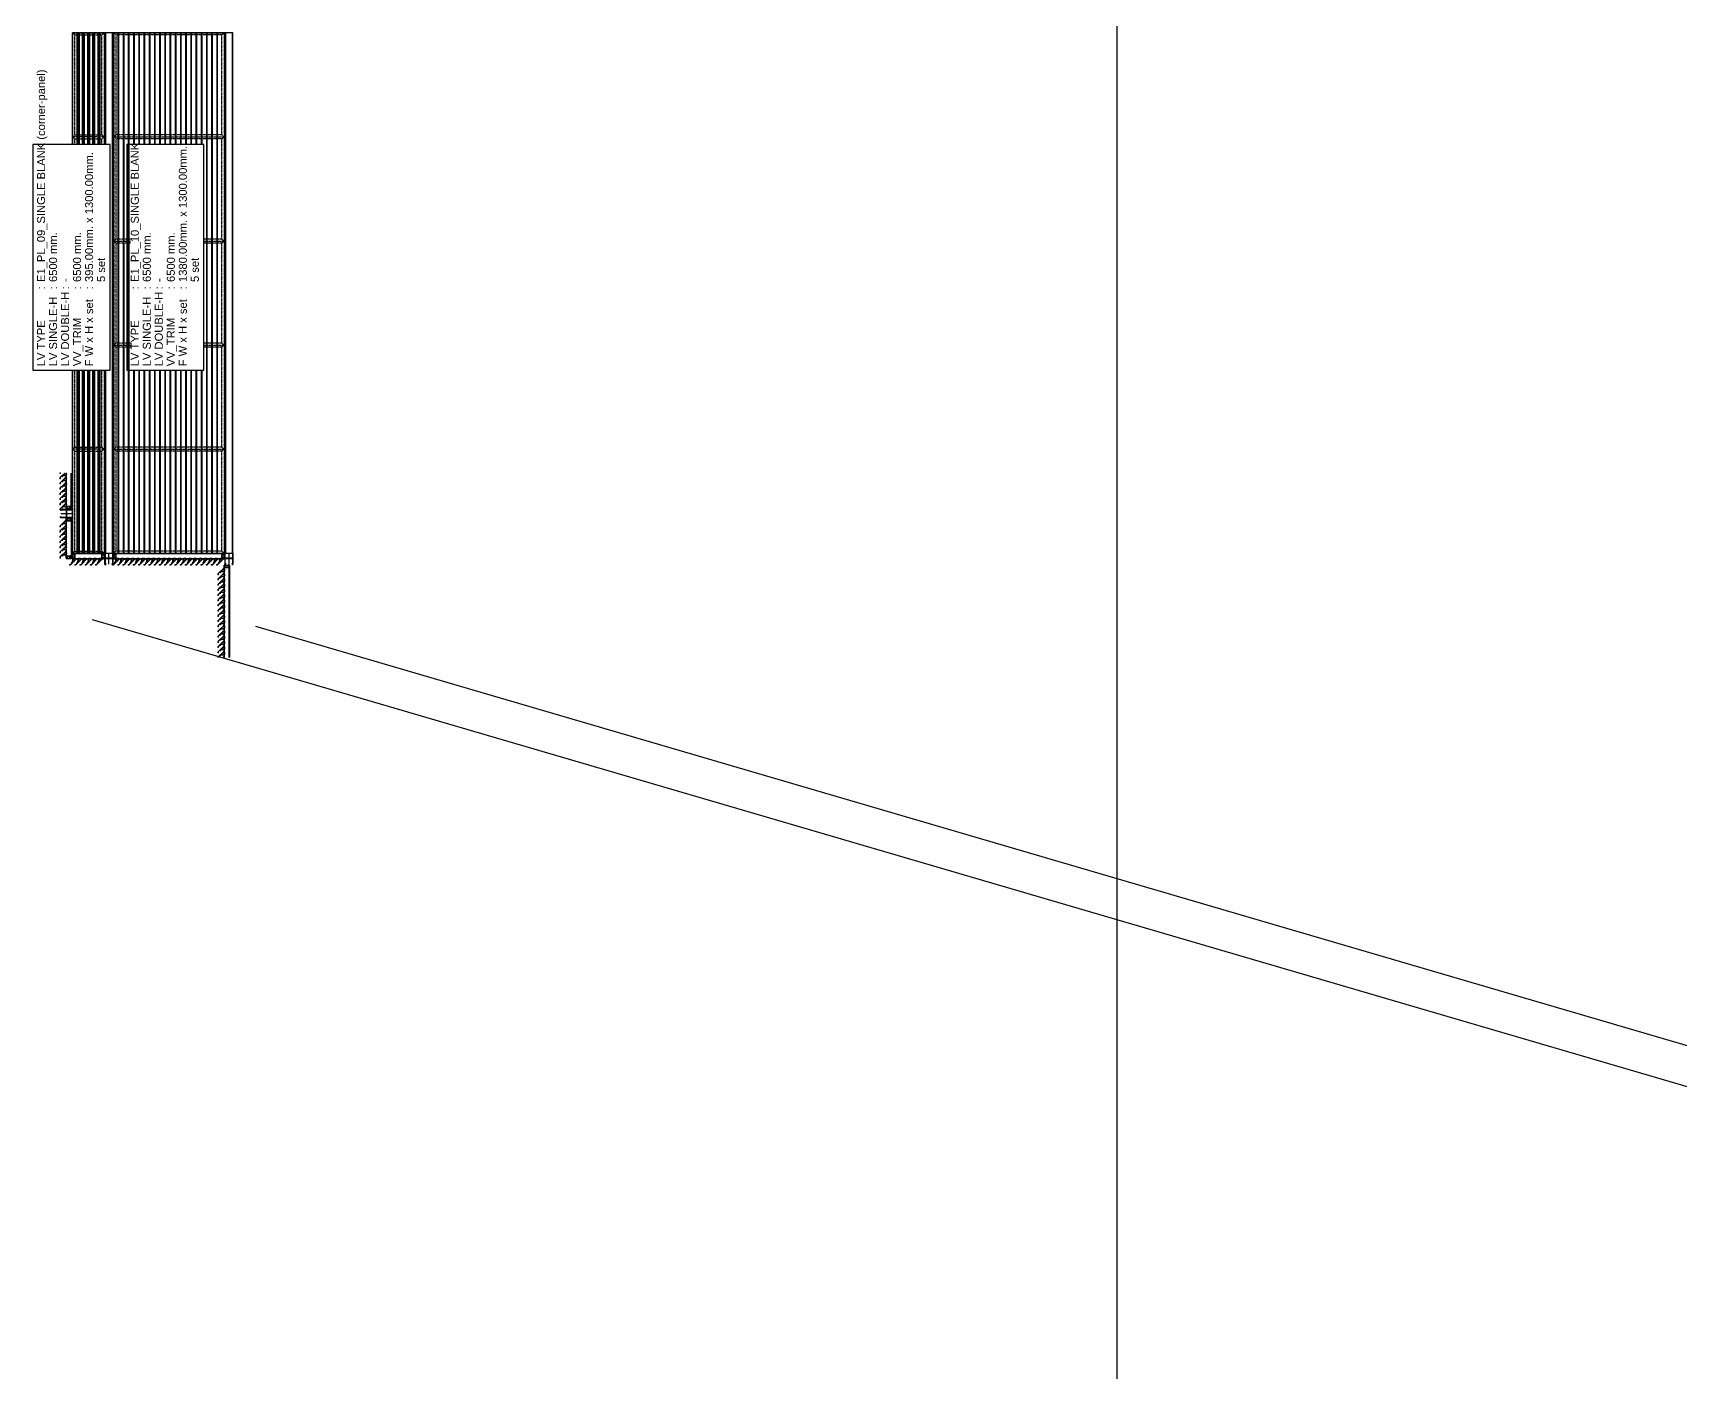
# Model space of a CAD drawing. Header units: millimetres. Extents: x 663313 to 1226001, y 1431724 to 1620898.
# Drawn here: x 818522 to 839104, y 1538955 to 1555688 of the extents above; entities that cross this region are included whole.
import ezdxf
from ezdxf.xclip import XClip

# ---------------------------------------------------------------- set-up
doc = ezdxf.new("R2010")
doc.units = ezdxf.units.MM
doc.header["$XCLIPFRAME"] = 0
doc.set_wipeout_variables(frame=1)
doc.linetypes.add('CENTER', pattern=[50.8, 31.75, -6.35, 6.35, -6.35])
doc.linetypes.add('TA_HL_001.00000', pattern=[6.5, 3.55, -2.95])
for name, color, linetype in [('000 - ESTIMATE_ASPG_MAIN_COLOR_6', 7, 'Continuous'), ('000 - ESTIMATE_ASPG_TEXT_COLOR_1', 7, 'Continuous'), ('000 - ESTIMATE_ASPG_WIPEOUT_', 7, 'Continuous'), ('010 - ASPG_ACCESSORIES_MAIN_COLOR_1', 7, 'Continuous'), ('010 - ASPG_EXTR_MAIN_COLOR_2', 7, 'Continuous'), ('010 - ASPG_EXTR_MAIN_COLOR_251', 7, 'Continuous'), ('010 - ASPG_EXTR_WIPEOUT_', 7, 'Continuous'), ('010 - ASPG_FRAMING_CUT_COLOR_4', 7, 'Continuous'), ('010 - ASPG_FRAMING_HATCH_', 7, 'Continuous'), ('010 - ASPG_FRAMING_MAIN_COLOR_1', 7, 'Continuous'), ('010 - ASPG_FRAMING_MAIN_COLOR_2', 7, 'Continuous'), ('010 - ASPG_FRAMING_MAIN_COLOR_251', 7, 'Continuous'), ('010 - ASPG_FRAMING_SUB_COLOR_2', 7, 'Continuous'), ('010 - ASPG_FRAMING_SUB_COLOR_251', 7, 'Continuous'), ('010 - ASPG_FRAMING_WIPEOUT_', 7, 'Continuous'), ('BOLT & SCREW', 7, 'Continuous'), ('Center Line', 7, 'CENTER'), ('DIM', 7, 'Continuous')]:
    doc.layers.add(name, color=color, linetype=linetype)
for name, color, linetype, plot in [('010 - ASPG_EXTR_DEF_SUB', 7, 'Continuous', False), ('010 - ASPG_FASTERN_DEF_SUB', 7, 'Continuous', False), ('010 - ASPG_FRAMING_DEF_SUB', 7, 'Continuous', False)]:
    doc.layers.add(name, color=color, linetype=linetype, plot=plot)
doc.layers.add('12-GRID', color=7, linetype='CENTER', lineweight=13)
doc.layers.add('SCREW', color=7, linetype='Continuous', lineweight=5)
doc.styles.add('_Arial', font='arial.ttf')
pattern_1 = [(270, (1257419.24324, -520041.6224), (0.65495992507, -1.1344238721), [0.7562825814, -1.5125651628]), (30, (1257419.24324, -520041.6224), (0.65495992936, 1.1344238696), [0.7562825814, -1.5125651628]), (330, (1257419.24324, -520041.6224), (1.30991985442, -2.48e-09), [-1.5125651628, 0.7562825814])]
pattern_2 = [(315, (1257419.4929, -520021.6224), (1.3369313545, 1.3369313545), []), (45, (1257419.4929, -520021.6224), (-1.3369313545, 1.3369313545), [])]
pattern_3 = [(270, (1257419.4425, -520043.9224), (0.65495992507, -1.1344238721), [0.7562825814, -1.5125651628]), (30, (1257419.4425, -520043.9224), (0.65495992936, 1.1344238696), [0.7562825814, -1.5125651628]), (330, (1257419.4425, -520043.9224), (1.30991985442, -2.48e-09), [-1.5125651628, 0.7562825814])]
pattern_4 = [(315, (1257419.1929, -520023.9224), (1.3369313545, 1.3369313545), []), (45, (1257419.1929, -520023.9224), (-1.3369313545, 1.3369313545), [])]

# ---------------------------------------------------------------- blocks, each defined once
blk = doc.blocks.new('*U6165')
at = {"color": 7}
blk.add_wipeout([(50, 0), (455, 0), (455, 6500), (50, 6500)], dxfattribs=at).dxf.layer = '010 - ASPG_EXTR_WIPEOUT_'
at = {"layer": '010 - ASPG_EXTR_MAIN_COLOR_251', "color": 7}
for points in [[(50, 0), (455, 0), (455, 6500), (50, 6500)], [(178, 0), (189, 0), (189, 6500), (178, 6500)], [(190, 0), (200, 0), (200, 6500), (190, 6500)], [(243, 0), (254, 0), (254, 6500), (243, 6500)], [(255, 0), (265, 0), (265, 6500), (255, 6500)], [(308, 0), (319, 0), (319, 6500), (308, 6500)], [(320, 0), (330, 0), (330, 6500), (320, 6500)], [(373, 0), (384, 0), (384, 6500), (373, 6500)], [(385, 0), (395, 0), (395, 6500), (385, 6500)]]:
    blk.add_lwpolyline(points, close=True, dxfattribs=at)
at = {"color": 7}
blk.add_wipeout([(-50, 0), (50, 0), (50, 6500), (-50, 6500)], dxfattribs=at).dxf.layer = '010 - ASPG_EXTR_WIPEOUT_'
at = {"layer": '010 - ASPG_EXTR_MAIN_COLOR_251', "color": 7}
for points in [[(113, 0), (124, 0), (124, 6500), (113, 6500)], [(125, 0), (135, 0), (135, 6500), (125, 6500)]]:
    blk.add_lwpolyline(points, close=True, dxfattribs=at)
at = {"layer": '010 - ASPG_FRAMING_MAIN_COLOR_1', "color": 7}
for points in [[(-50, 0), (50, 0), (50, 6500), (-50, 6500)], [(-50, 0), (-40, 0), (-40, 6500), (-50, 6500)], [(40, 0), (50, 0), (50, 6500), (40, 6500)]]:
    blk.add_lwpolyline(points, close=True, dxfattribs=at)
blk = doc.blocks.new('*U6326')
at = {"layer": '12-GRID', "color": 7, "linetype": 'CENTER'}
for p, q in [((0, -6), (0, 2)), ((-4, -2), (4, -2))]:
    blk.add_line(p, q, dxfattribs=at)
at = {"layer": 'BOLT & SCREW', "color": 7}
for p, q in [((-1, -2), (-2, -2)), ((-1, -2), (-2, -2)), ((0, -2), (-1, -2)), ((0, -2), (-1, -2)), ((0, -1), (0, 0)), ((0, -1), (0, 0)), ((0, -2), (0, -1)), ((0, -2), (0, -1)), ((0, -2), (1, -2)), ((0, -3), (0, -2)), ((0, -2), (0, -3)), ((0, -2), (1, -2)), ((0, -3), (0, -4)), ((0, -3), (0, -4)), ((1, -2), (2, -2)), ((1, -2), (2, -2))]:
    blk.add_line(p, q, dxfattribs=at)
for points in [[(-2, -2), (-1, -2, 0.414214), (0, -1), (0, 0), (0, 0), (0, -1, 0.414214), (1, -2), (2, -2), (2, -2), (1, -2, 0.414214), (0, -3), (0, -4), (0, -4), (0, -3, 0.414214), (-1, -2), (-2, -2)], [(0, -2, -0.414214), (0, -2), (1, -2), (1, -2), (0, -2, -0.414214), (0, -2), (0, -1), (0, -1), (0, -2, -0.414214), (0, -2), (-1, -2), (-1, -2), (0, -2, -0.414214), (0, -2), (0, -3), (0, -3)]]:
    blk.add_lwpolyline(points, format="xyb", close=True, dxfattribs=at)
blk.add_circle((0, -2), 3.5, dxfattribs=at)
blk = doc.blocks.new('000_ASPG_TYP_FILES_20260218-010703_FRAME_EXTR_')
at = {"layer": '010 - ASPG_FRAMING_HATCH_'}
h = blk.add_hatch(dxfattribs=at)
h.set_pattern_fill('ANSI32', scale=0.1, angle=180)
edge = h.paths.add_edge_path()
edge.add_line((2, 16), (2, 2))
edge.add_line((2, 2), (40, 2))
edge.add_arc((40, 2), 0.3, 0, 90, ccw=False)
edge.add_line((40, 2), (40, 0))
edge.add_arc((40, 0), 0.3, -90, 0, ccw=False)
edge.add_line((40, 0), (0, 0))
edge.add_arc((0, 0), 0.3, 180, 270, ccw=False)
edge.add_line((0, 0), (0, 18))
edge.add_arc((0, 18), 0.3, 90, 180, ccw=False)
edge.add_line((0, 18), (23, 18))
edge.add_arc((23, 19), 0.5, 270, 380.2095)
edge.add_arc((26, 20), 3.35, 182.0638, 200.2095, ccw=False)
edge.add_arc((24, 20), 0.76, 2.0638, 182.0638, ccw=False)
edge.add_arc((26, 20), 1.83, 182.0638, 447.9362)
edge.add_arc((26, 22), 0.76, 87.9362, 267.9362, ccw=False)
edge.add_arc((26, 20), 3.35, 69.7905, 87.9362, ccw=False)
edge.add_arc((27, 23), 0.5, 249.7905, 360)
edge.add_line((28, 23), (28, 27))
edge.add_line((28, 27), (28, 27))
edge.add_line((28, 27), (28, 28))
edge.add_line((28, 28), (28, 39))
edge.add_line((28, 39), (28, 39))
edge.add_line((28, 39), (28, 40))
edge.add_line((28, 40), (28, 43))
edge.add_arc((27, 43), 0.5, 0, 110.2095)
edge.add_arc((26, 46), 3.35, 272.0638, 290.2095, ccw=False)
edge.add_arc((26, 44), 0.76, 92.0638, 272.0638, ccw=False)
edge.add_arc((26, 46), 1.83, 272.0638, 537.9362)
edge.add_arc((24, 47), 0.76, 177.9362, 357.9362, ccw=False)
edge.add_arc((26, 46), 3.35, 159.7905, 177.9362, ccw=False)
edge.add_arc((23, 48), 0.5, 339.7905, 450)
edge.add_line((23, 48), (0, 48))
edge.add_arc((0, 49), 0.3, 180, 270, ccw=False)
edge.add_line((0, 49), (0, 60))
edge.add_arc((0, 60), 0.3, 90, 180, ccw=False)
edge.add_line((0, 60), (5, 60))
edge.add_line((5, 60), (5, 65))
edge.add_arc((5, 65), 0.3, 90, 180, ccw=False)
edge.add_line((5, 65), (30, 65))
edge.add_line((30, 65), (30, 64))
edge.add_arc((30, 64), 0.3, -90, 0, ccw=False)
edge.add_line((30, 63), (7, 63))
edge.add_arc((7, 63), 0.3, 90, 180)
edge.add_line((7, 63), (7, 58))
edge.add_line((7, 58), (2, 58))
edge.add_arc((2, 58), 0.3, 90, 180)
edge.add_line((2, 58), (2, 51))
edge.add_arc((2, 51), 0.3, 180, 270)
edge.add_line((2, 50), (30, 50))
edge.add_arc((30, 50), 0.3, 0, 90, ccw=False)
edge.add_line((30, 50), (30, 27))
edge.add_line((30, 27), (30, 16))
edge.add_arc((30, 16), 0.3, -90, 0, ccw=False)
edge.add_line((30, 16), (2, 16))
at = {"layer": '010 - ASPG_FRAMING_CUT_COLOR_4', "color": 7}
blk.add_lwpolyline([(2, 16), (2, 2), (40, 2, -0.414214), (40, 2), (40, 0, -0.414214), (40, 0), (0, 0, -0.414214), (0, 0), (0, 18, -0.414214), (0, 18), (23, 18, 0.52173), (23, 19, -0.079342), (23, 20, -1), (24, 20, 2.296346), (26, 22, -1), (26, 23, -0.079342), (27, 23, 0.52173), (28, 23), (28, 27), (28, 27), (28, 28), (28, 39), (28, 39), (28, 40), (28, 43, 0.52173), (27, 43, -0.079342), (26, 43, -1), (26, 45, 2.296346), (24, 47, -1), (23, 47, -0.079342), (23, 48, 0.52173), (23, 48), (0, 48, -0.414214), (0, 49), (0, 60, -0.414214), (0, 60), (5, 60), (5, 65, -0.414214), (5, 65), (30, 65), (30, 64, -0.414214), (30, 63), (7, 63, 0.414214), (7, 63), (7, 58), (2, 58, 0.414214), (2, 58), (2, 51, 0.414214), (2, 50), (30, 50, -0.414214), (30, 50), (30, 27), (30, 16, -0.414214), (30, 16)], format="xyb", close=True, dxfattribs=at)
at = {"color": 7}
for p in [(26, 48), (26, 22)]:
    blk.add_blockref('*U6326', p, dxfattribs=at)
blk = doc.blocks.new('*U6174')
at = {"layer": '010 - ASPG_FRAMING_HATCH_', "transparency": 33554585}
h = blk.add_hatch(dxfattribs=at)
h.set_pattern_fill('ANSI32', scale=0.25)
edge = h.paths.add_edge_path()
edge.add_line((2, -50), (2, -75))
edge.add_line((2, -75), (0, -75))
edge.add_line((0, -75), (0, -49))
edge.add_arc((1, -49), 1, 90, 180, ccw=False)
edge.add_line((1, -48), (63, -48))
edge.add_arc((63, -47), 1, 270, 360)
edge.add_line((64, -47), (64, 47))
edge.add_arc((63, 47), 1, 0, 90)
edge.add_line((63, 48), (1, 48))
edge.add_arc((1, 49), 1, 180, 270, ccw=False)
edge.add_line((0, 49), (0, 75))
edge.add_line((0, 75), (2, 75))
edge.add_line((2, 75), (2, 50))
edge.add_line((2, 50), (141, 50))
edge.add_line((141, 50), (141, 41))
edge.add_arc((140, 41), 1, 270, 360, ccw=False)
edge.add_line((140, 40), (132, 40))
edge.add_arc((132, 41), 1, 180, 270, ccw=False)
edge.add_line((131, 41), (131, 47))
edge.add_arc((130, 47), 1, 0, 90)
edge.add_line((130, 48), (67, 48))
edge.add_arc((67, 47), 1, 90, 180)
edge.add_line((66, 47), (66, -47))
edge.add_arc((67, -47), 1, 180, 270)
edge.add_line((67, -48), (130, -48))
edge.add_arc((130, -47), 1, 270, 360)
edge.add_line((131, -47), (131, -41))
edge.add_arc((132, -41), 1, 90, 180, ccw=False)
edge.add_line((132, -40), (140, -40))
edge.add_arc((140, -41), 1, 0, 90, ccw=False)
edge.add_line((141, -41), (141, -50))
edge.add_line((141, -50), (2, -50))
h.paths.add_polyline_path([(139, 48), (139, 42), (133, 42), (133, 48)], flags=16)
h.paths.add_polyline_path([(139, -48), (139, -42), (133, -42), (133, -48)], flags=16)
at = {"layer": '010 - ASPG_FRAMING_HATCH_'}
h = blk.add_hatch(dxfattribs=at)
h.set_pattern_fill('ANSI37', scale=0.595498, angle=-90)
h.set_pattern_definition(pattern_4)
edge = h.paths.add_edge_path()
edge.add_ellipse((12, 55), major_axis=(0, -5), ratio=0.644482, start_angle=180, end_angle=360, ccw=False)
edge.add_line((12, 60), (2, 60))
edge.add_arc((-8, 55), 11.1, -26.7963, 26.7963, ccw=False)
edge.add_line((2, 50), (12, 50))
h = blk.add_hatch(dxfattribs=at)
h.set_pattern_fill('HONEY', scale=0.238199, angle=-90)
h.set_pattern_definition(pattern_3)
edge = h.paths.add_edge_path()
edge.add_ellipse((12, 55), major_axis=(0, -5), ratio=0.644482, start_angle=0, end_angle=360, ccw=False)
h = blk.add_hatch(dxfattribs=at)
h.set_pattern_fill('HONEY', scale=0.238199, angle=-90)
h.set_pattern_definition(pattern_1)
edge = h.paths.add_edge_path()
edge.add_ellipse((58, 55), major_axis=(0, -5), ratio=0.644482, start_angle=0, end_angle=360)
h = blk.add_hatch(dxfattribs=at)
h.set_pattern_fill('ANSI37', scale=0.595498, angle=-90)
h.set_pattern_definition(pattern_2)
edge = h.paths.add_edge_path()
edge.add_ellipse((58, 55), major_axis=(0, -5), ratio=0.644482, start_angle=0, end_angle=180)
edge.add_line((58, 60), (62, 60))
edge.add_arc((62, 60), 0.3, -90, 0)
edge.add_line((62, 60), (62, 61))
edge.add_line((62, 61), (62, 62))
edge.add_line((62, 62), (62, 62))
edge.add_line((62, 62), (62, 63))
edge.add_line((62, 63), (62, 63))
edge.add_line((62, 63), (62, 64))
edge.add_line((62, 64), (62, 64))
edge.add_line((62, 64), (62, 65))
edge.add_line((62, 65), (63, 65))
edge.add_line((63, 65), (64, 66))
edge.add_line((64, 66), (64, 65))
edge.add_line((64, 65), (65, 66))
edge.add_line((65, 66), (65, 65))
edge.add_line((65, 65), (66, 66))
edge.add_line((66, 66), (66, 65))
edge.add_line((66, 65), (67, 65))
edge.add_arc((67, 65), 0.3, -90, 0)
edge.add_line((67, 65), (67, 60))
edge.add_arc((77, 55), 11.1, 153.2037, 206.7963)
edge.add_line((67, 50), (58, 50))
h = blk.add_hatch(dxfattribs=at)
h.set_pattern_fill('ANSI37', scale=0.595498, angle=-90)
h.set_pattern_definition(pattern_4)
edge = h.paths.add_edge_path()
edge.add_ellipse((12, -55), major_axis=(0, 5), ratio=0.644482, start_angle=0, end_angle=180)
edge.add_line((12, -60), (2, -60))
edge.add_arc((-8, -55), 11.1, 333.2037, 386.7963)
edge.add_line((2, -50), (12, -50))
h = blk.add_hatch(dxfattribs=at)
h.set_pattern_fill('HONEY', scale=0.238199, angle=-90)
h.set_pattern_definition(pattern_3)
edge = h.paths.add_edge_path()
edge.add_ellipse((12, -55), major_axis=(0, 5), ratio=0.644482, start_angle=0, end_angle=360)
h = blk.add_hatch(dxfattribs=at)
h.set_pattern_fill('HONEY', scale=0.238199, angle=-90)
h.set_pattern_definition(pattern_1)
edge = h.paths.add_edge_path()
edge.add_ellipse((58, -55), major_axis=(0, 5), ratio=0.644482, start_angle=0, end_angle=360, ccw=False)
h = blk.add_hatch(dxfattribs=at)
h.set_pattern_fill('ANSI37', scale=0.595498, angle=-90)
h.set_pattern_definition(pattern_2)
edge = h.paths.add_edge_path()
edge.add_ellipse((58, -55), major_axis=(0, 5), ratio=0.644482, start_angle=180, end_angle=360, ccw=False)
edge.add_line((58, -60), (62, -60))
edge.add_arc((62, -60), 0.3, 360, 450, ccw=False)
edge.add_line((62, -60), (62, -61))
edge.add_line((62, -61), (62, -62))
edge.add_line((62, -62), (62, -62))
edge.add_line((62, -62), (62, -63))
edge.add_line((62, -63), (62, -63))
edge.add_line((62, -63), (62, -64))
edge.add_line((62, -64), (62, -64))
edge.add_line((62, -64), (62, -65))
edge.add_line((62, -65), (63, -65))
edge.add_line((63, -65), (64, -66))
edge.add_line((64, -66), (64, -65))
edge.add_line((64, -65), (65, -66))
edge.add_line((65, -66), (65, -65))
edge.add_line((65, -65), (66, -66))
edge.add_line((66, -66), (66, -65))
edge.add_line((66, -65), (67, -65))
edge.add_arc((67, -65), 0.3, 360, 450, ccw=False)
edge.add_line((67, -65), (67, -60))
edge.add_arc((77, -55), 11.1, 153.2037, 206.7963, ccw=False)
edge.add_line((67, -50), (58, -50))
at = {"layer": '010 - ASPG_FASTERN_DEF_SUB', "color": 7}
blk.add_point((0, 0), dxfattribs=at)
at = {"layer": '010 - ASPG_FRAMING_CUT_COLOR_4', "color": 7}
blk.add_lwpolyline([(2, -50), (2, -75), (0, -75), (0, -49, -0.414214), (1, -48), (63, -48, 0.414214), (64, -47), (64, 47, 0.414214), (63, 48), (1, 48, -0.414214), (0, 49), (0, 75), (2, 75), (2, 50), (141, 50), (141, 41, -0.414214), (140, 40), (132, 40, -0.414214), (131, 41), (131, 47, 0.414214), (130, 48), (67, 48, 0.414214), (66, 47), (66, -47, 0.414214), (67, -48), (130, -48, 0.414214), (131, -47), (131, -41, -0.414214), (132, -40), (140, -40, -0.414214), (141, -41), (141, -50)], format="xyb", close=True, dxfattribs=at)
for points in [[(139, 48), (139, 42), (133, 42), (133, 48)], [(139, -48), (139, -42), (133, -42), (133, -48)]]:
    blk.add_lwpolyline(points, close=True, dxfattribs=at)
at = {"layer": '010 - ASPG_FRAMING_DEF_SUB', "color": 7, "transparency": 33554508}
blk.add_line((136, 0), (-5, 0), dxfattribs=at)
at = {"layer": '010 - ASPG_FRAMING_DEF_SUB', "color": 7, "transparency": 33554457}
for points in [[(2, 50), (15, 50), (15, 60), (2, 60)], [(54, 50), (67, 50), (67, 66), (54, 66)], [(2, -50), (15, -50), (15, -60), (2, -60)], [(54, -50), (67, -50), (67, -66), (54, -66)]]:
    blk.add_lwpolyline(points, close=True, dxfattribs=at)
at = {"layer": '010 - ASPG_FRAMING_SUB_COLOR_2', "color": 7}
for points in [[(12, 50), (2, 50, 0.238199), (2, 60), (12, 60)], [(58, 50), (67, 50, -0.238199), (67, 60), (67, 65, -0.414214), (67, 65), (66, 65), (66, 66), (65, 65), (65, 66), (64, 65), (64, 66), (63, 65), (62, 65), (62, 64), (62, 64), (62, 63), (62, 63), (62, 62), (62, 62), (62, 61), (62, 60, -0.414214), (62, 60), (58, 60)], [(12, -50), (2, -50, -0.238199), (2, -60), (12, -60)], [(58, -50), (67, -50, 0.238199), (67, -60), (67, -65, 0.414214), (67, -65), (66, -65), (66, -66), (65, -65), (65, -66), (64, -65), (64, -66), (63, -65), (62, -65), (62, -64), (62, -64), (62, -63), (62, -63), (62, -62), (62, -62), (62, -61), (62, -60, 0.414214), (62, -60), (58, -60)]]:
    blk.add_lwpolyline(points, format="xyb", dxfattribs=at)
at = {"layer": '010 - ASPG_FRAMING_SUB_COLOR_2', "color": 7, "extrusion": (0, 0, -1)}
for centre, major_axis in [((12, 55), (0, -5)), ((58, -55), (0, 5))]:
    blk.add_ellipse(centre, major_axis=major_axis, ratio=0.644482, dxfattribs=at)
at = {"layer": '010 - ASPG_FRAMING_SUB_COLOR_2', "color": 7}
for centre, major_axis in [((58, 55), (0, -5)), ((12, -55), (0, 5))]:
    blk.add_ellipse(centre, major_axis=major_axis, ratio=0.644482, dxfattribs=at)
blk = doc.blocks.new('PZG35-9D5')
at = {"layer": 'Center Line', "color": 7}
blk.add_line((0, 4), (0, -11), dxfattribs=at)
at = {"layer": 'SCREW', "color": 7}
for p, q in [((-1, 0), (-1, -1)), ((1, 0), (1, -1)), ((-2, -1), (-1, -2)), ((-2, -1), (-1, -1)), ((-2, -1), (2, -1)), ((-2, -3), (2, -2)), ((-2, -3), (-1, -2)), ((-2, -3), (-1, -3)), ((-2, -4), (-1, -4)), ((-2, -4), (-1, -4)), ((-2, -4), (-1, -4)), ((-1, -1), (1, -1)), ((-1, -2), (1, -1)), ((-1, -2), (-1, -2)), ((-1, -2), (1, -2)), ((-1, -3), (-1, -4)), ((-1, -3), (1, -3)), ((-1, -4), (-1, -8)), ((-1, -4), (-1, -4)), ((-1, -4), (-1, -4)), ((0, -10), (-1, -8)), ((0, -10), (1, -8)), ((1, -1), (1, -2)), ((2, -1), (1, -1)), ((2, -1), (1, -1)), ((2, -2), (1, -2)), ((2, -2), (1, -3)), ((1, -3), (1, -3)), ((1, -3), (1, -3)), ((2, -4), (1, -3)), ((1, -4), (1, -4)), ((1, -4), (2, -4)), ((1, -4), (1, -4)), ((1, -5), (1, -4)), ((2, -5), (1, -4)), ((2, -4), (1, -4)), ((1, -5), (1, -8)), ((1, -5), (2, -5)), ((1, -5), (1, -5)), ((2, -5), (1, -5))]:
    blk.add_line(p, q, dxfattribs=at)
blk.add_lwpolyline([(0, -10), (1, -5), (1, -4, 0.417657), (0, -3, 0.108102), (-1, -4), (-1, -5)], format="xyb", dxfattribs=at)
blk = doc.blocks.new('*U6169')
at = {"layer": 'SCREW', "color": 7}
blk.add_lwpolyline([(3, 2, 0.09906), (1, 3), (1, 2), (-1, 2), (-1, 3, 0.09906), (-3, 2, 0.266588), (-4, 1), (-4, 0, 0.414214), (-3, 0), (3, 0, 0.414214), (3, 0), (3, 1, 0.266588)], format="xyb", close=True, dxfattribs=at)
blk.add_blockref('PZG35-9D5', (0, 0), dxfattribs=at)
blk = doc.blocks.new('*U6175')
at = {"color": 7}
blk.add_point((0, 0), dxfattribs=at)
at = {"layer": '010 - ASPG_ACCESSORIES_MAIN_COLOR_1', "color": 7}
blk.add_lwpolyline([(-40, -1, 0.414214), (-40, -1), (-40, -7, 0.57735), (-40, -8), (-37, -6, 0.767327), (-37, -5), (-38, -5, -0.414214), (-38, -5), (-38, -3, -0.414214), (-38, -3), (-32, -3, -0.388879), (-32, -3), (-32, -4, 0.388879), (-31, -5), (-30, -5, 0.414214), (-30, -4), (-30, -3, -0.414214), (-30, -3), (0, -3, -0.378969), (3, -5), (8, -43, 0.446593), (12, -45, -0.489802), (16, -49), (16, -49, -0.18248), (16, -50, -0.267949), (15, -50, 1.122115), (15, -52, 0.405004), (18, -49), (18, -49, 0.489805), (11, -43, -0.446597), (10, -42), (5, -1, 0.364176), (5, -1)], format="xyb", close=True, dxfattribs=at)
at = {"layer": '010 - ASPG_EXTR_DEF_SUB', "color": 7}
for p in [(-40, 0), (43, -77), (43, -77)]:
    blk.add_point(p, dxfattribs=at)
at = {"layer": '010 - ASPG_EXTR_MAIN_COLOR_2', "color": 7}
blk.add_lwpolyline([(11, -48), (11, -47), (12, -48), (12, -47, -0.535538), (14, -49, 0.991572), (16, -50, 1.157025), (9, -49, -0.688558), (8, -49), (-17, -22), (-32, -6), (-32, -3, 0.414312), (-33, -3), (-38, -3, 0.414116), (-38, -3), (-38, -4, 0.414214), (-38, -5), (-36, -5, -0.205895), (-36, -5), (33, -77), (43, -77, 0.668179), (43, -77), (41, -74, 0.668179), (40, -74), (40, -76), (34, -76), (12, -53, -0.558354), (12, -52, 0.766275), (12, -50, -0.438583), (11, -48)], format="xyb", close=True, dxfattribs=at)
at = {"layer": 'SCREW', "color": 7, "rotation": 180}
for p in [(-22, -2), (-8, -2)]:
    blk.add_blockref('*U6169', p, dxfattribs=at)
blk = doc.blocks.new('*U4686')
at = {"color": 7}
blk.add_wipeout([(562, 4), (60, 4), (60, 69), (562, 69)], dxfattribs=at).dxf.layer = '010 - ASPG_FRAMING_WIPEOUT_'
blk.add_point((60, 69), dxfattribs=at)
at = {"layer": '010 - ASPG_FRAMING_MAIN_COLOR_2', "color": 7}
blk.add_lwpolyline([(532, 69), (90, 69), (90, 6), (532, 6)], close=True, dxfattribs=at)
at = {"layer": '010 - ASPG_FRAMING_SUB_COLOR_2', "color": 7}
for points in [[(562, 4), (60, 4), (60, 69), (562, 69)], [(60, 2), (60, 4), (562, 4), (562, 2)]]:
    blk.add_lwpolyline(points, close=True, dxfattribs=at)
at = {"color": 7, "transparency": 33554559, "xscale": -1, "rotation": 270}
blk.add_blockref('*U6174', (0, 0), dxfattribs=at)
at = {"color": 7}
blk.add_blockref('000_ASPG_TYP_FILES_20260218-010703_FRAME_EXTR_', (60, 4), dxfattribs=at)
at = {"color": 7, "xscale": -1, "rotation": 180}
for p in [(120, 69), (185, 69), (250, 69), (315, 69), (380, 69), (445, 69), (510, 69)]:
    blk.add_blockref('*U6175', p, dxfattribs=at)
at = {"color": 7, "xscale": -1}
blk.add_blockref('000_ASPG_TYP_FILES_20260218-010703_FRAME_EXTR_', (562, 4), dxfattribs=at)
blk = doc.blocks.new('000_ASPG_TYP_FILES_FRAMING_EXTR_BREAKLINE_TYPE_2')
at = {"layer": '010 - ASPG_FRAMING_HATCH_', "transparency": 33554585}
h = blk.add_hatch(dxfattribs=at)
h.set_pattern_fill('ANSI32', scale=0.25)
h.paths.add_polyline_path([(131, 91, 0.414214), (132, 90), (140, 90, 0.414214), (141, 91), (141, 100), (2, 100), (2, 125), (0, 125), (0, 99, 0.414214), (1, 98), (63, 98, -0.414214), (64, 97), (64, 3, -0.414214), (63, 2), (0, 2), (0, 0), (141, 0), (141, 9, 0.414214), (140, 10), (132, 10, 0.414214), (131, 9), (131, 3, -0.414214), (130, 2), (67, 2, -0.414214), (66, 3), (66, 97, -0.414214), (67, 98), (130, 98, -0.414214), (131, 97)])
h.paths.add_polyline_path([(133, 92), (133, 98), (139, 98), (139, 92)], flags=16)
h.paths.add_polyline_path([(133, 8), (139, 8), (139, 2), (133, 2)], flags=16)
at = {"layer": '010 - ASPG_FRAMING_HATCH_'}
h = blk.add_hatch(dxfattribs=at)
h.set_pattern_fill('ANSI37', scale=0.595498, angle=-90)
h.set_pattern_definition([(315, (1257419.1929, -519973.9224), (1.3369313545, 1.3369313545), []), (45, (1257419.1929, -519973.9224), (-1.3369313545, 1.3369313545), [])])
edge = h.paths.add_edge_path()
edge.add_ellipse((12, 105), major_axis=(0, -5), ratio=0.644482, start_angle=180, end_angle=360, ccw=False)
edge.add_line((12, 110), (2, 110))
edge.add_arc((-8, 105), 11.1, -26.7963, 26.7963, ccw=False)
edge.add_line((2, 100), (12, 100))
h = blk.add_hatch(dxfattribs=at)
h.set_pattern_fill('HONEY', scale=0.238199, angle=-90)
h.set_pattern_definition([(270, (1257419.4425, -519993.9224), (0.65495992507, -1.1344238721), [0.7562825814, -1.5125651628]), (30, (1257419.4425, -519993.9224), (0.65495992936, 1.1344238696), [0.7562825814, -1.5125651628]), (330, (1257419.4425, -519993.9224), (1.30991985442, -2.48e-09), [-1.5125651628, 0.7562825814])])
edge = h.paths.add_edge_path()
edge.add_ellipse((12, 105), major_axis=(0, -5), ratio=0.644482, start_angle=0, end_angle=360, ccw=False)
h = blk.add_hatch(dxfattribs=at)
h.set_pattern_fill('HONEY', scale=0.238199, angle=-90)
h.set_pattern_definition([(270, (1257419.24324, -519991.6224), (0.65495992507, -1.1344238721), [0.7562825814, -1.5125651628]), (30, (1257419.24324, -519991.6224), (0.65495992936, 1.1344238696), [0.7562825814, -1.5125651628]), (330, (1257419.24324, -519991.6224), (1.30991985442, -2.48e-09), [-1.5125651628, 0.7562825814])])
edge = h.paths.add_edge_path()
edge.add_ellipse((58, 105), major_axis=(0, -5), ratio=0.644482, start_angle=0, end_angle=360)
h = blk.add_hatch(dxfattribs=at)
h.set_pattern_fill('ANSI37', scale=0.595498, angle=-90)
h.set_pattern_definition([(315, (1257419.4929, -519971.6224), (1.3369313545, 1.3369313545), []), (45, (1257419.4929, -519971.6224), (-1.3369313545, 1.3369313545), [])])
edge = h.paths.add_edge_path()
edge.add_ellipse((58, 105), major_axis=(0, -5), ratio=0.644482, start_angle=0, end_angle=180)
edge.add_line((58, 110), (62, 110))
edge.add_arc((62, 110), 0.3, -90, 0)
edge.add_line((62, 110), (62, 111))
edge.add_line((62, 111), (62, 112))
edge.add_line((62, 112), (62, 112))
edge.add_line((62, 112), (62, 113))
edge.add_line((62, 113), (62, 113))
edge.add_line((62, 113), (62, 114))
edge.add_line((62, 114), (62, 114))
edge.add_line((62, 114), (62, 115))
edge.add_line((62, 115), (63, 115))
edge.add_line((63, 115), (64, 116))
edge.add_line((64, 116), (64, 115))
edge.add_line((64, 115), (65, 116))
edge.add_line((65, 116), (65, 115))
edge.add_line((65, 115), (66, 116))
edge.add_line((66, 116), (66, 115))
edge.add_line((66, 115), (67, 115))
edge.add_arc((67, 115), 0.3, -90, 0)
edge.add_line((67, 115), (67, 110))
edge.add_arc((77, 105), 11.1, 153.2037, 206.7963)
edge.add_line((67, 100), (58, 100))
at = {"color": 7}
blk.add_point((141, 100), dxfattribs=at)
at = {"layer": '010 - ASPG_FRAMING_CUT_COLOR_4', "color": 7}
blk.add_lwpolyline([(0, 0), (0, 2), (63, 2, 0.414214), (64, 3), (64, 97, 0.414214), (63, 98), (1, 98, -0.414214), (0, 99), (0, 125), (2, 125), (2, 100), (141, 100), (141, 91, -0.414214), (140, 90), (132, 90, -0.414214), (131, 91), (131, 97, 0.414214), (130, 98), (67, 98, 0.414214), (66, 97), (66, 3, 0.414214), (67, 2), (130, 2, 0.414214), (131, 3), (131, 9, -0.414214), (132, 10), (140, 10, -0.414214), (141, 9), (141, 0)], format="xyb", close=True, dxfattribs=at)
for points in [[(139, 98), (139, 92), (133, 92), (133, 98)], [(139, 2), (139, 8), (133, 8), (133, 2)]]:
    blk.add_lwpolyline(points, close=True, dxfattribs=at)
at = {"layer": '010 - ASPG_FRAMING_DEF_SUB', "color": 7, "transparency": 33554457}
blk.add_line((0, 50), (141, 50), dxfattribs=at)
for points in [[(2, 100), (15, 100), (15, 110), (2, 110)], [(54, 100), (67, 100), (67, 116), (54, 116)]]:
    blk.add_lwpolyline(points, close=True, dxfattribs=at)
at = {"layer": '010 - ASPG_FRAMING_SUB_COLOR_2', "color": 7}
for points in [[(12, 100), (2, 100, 0.238199), (2, 110), (12, 110)], [(58, 100), (67, 100, -0.238199), (67, 110), (67, 115, -0.414214), (67, 115), (66, 115), (66, 116), (65, 115), (65, 116), (64, 115), (64, 116), (63, 115), (62, 115), (62, 114), (62, 114), (62, 113), (62, 113), (62, 112), (62, 112), (62, 111), (62, 110, -0.414214), (62, 110), (58, 110)]]:
    blk.add_lwpolyline(points, format="xyb", dxfattribs=at)
at = {"layer": '010 - ASPG_FRAMING_SUB_COLOR_2', "color": 7, "extrusion": (0, 0, -1)}
blk.add_ellipse((12, 105), major_axis=(0, -5), ratio=0.644482, dxfattribs=at)
at = {"layer": '010 - ASPG_FRAMING_SUB_COLOR_2', "color": 7}
blk.add_ellipse((58, 105), major_axis=(0, -5), ratio=0.644482, dxfattribs=at)
blk = doc.blocks.new('*U4687')
at = {"color": 7}
blk.add_wipeout([(1440, 4), (60, 4), (60, 69), (1440, 69)], dxfattribs=at).dxf.layer = '010 - ASPG_FRAMING_WIPEOUT_'
blk.add_point((60, 69), dxfattribs=at)
at = {"layer": '010 - ASPG_FRAMING_MAIN_COLOR_2', "color": 7}
blk.add_lwpolyline([(1410, 69), (90, 69), (90, 6), (1410, 6)], close=True, dxfattribs=at)
at = {"layer": '010 - ASPG_FRAMING_SUB_COLOR_2', "color": 7}
for points in [[(1440, 4), (60, 4), (60, 69), (1440, 69)], [(60, 2), (60, 4), (1440, 4), (1440, 2)]]:
    blk.add_lwpolyline(points, close=True, dxfattribs=at)
at = {"color": 7, "transparency": 33554559, "xscale": -1, "rotation": 270}
blk.add_blockref('*U6174', (0, 0), dxfattribs=at)
at = {"color": 7}
for name, p, rotation in [('*U6175', (92, 69), 180), ('*U6175', (157, 69), 180), ('*U6175', (222, 69), 180), ('*U6175', (287, 69), 180), ('*U6175', (352, 69), 180), ('*U6175', (417, 69), 180), ('*U6175', (482, 69), 180), ('*U6175', (547, 69), 180), ('*U6175', (612, 69), 180), ('*U6175', (677, 69), 180), ('*U6175', (742, 69), 180), ('*U6175', (807, 69), 180), ('*U6175', (872, 69), 180), ('*U6175', (937, 69), 180), ('*U6175', (1002, 69), 180), ('*U6175', (1067, 69), 180), ('*U6175', (1132, 69), 180), ('*U6175', (1197, 69), 180), ('*U6175', (1262, 69), 180), ('*U6175', (1327, 69), 180), ('*U6175', (1392, 69), 180), ('000_ASPG_TYP_FILES_FRAMING_EXTR_BREAKLINE_TYPE_2', (1550, 0), 89.99999999999999)]:
    blk.add_blockref(name, p, dxfattribs=dict(at, rotation=rotation))
blk.add_blockref('000_ASPG_TYP_FILES_20260218-010703_FRAME_EXTR_', (60, 4), dxfattribs=at)
at = {"color": 7, "xscale": -1}
blk.add_blockref('000_ASPG_TYP_FILES_20260218-010703_FRAME_EXTR_', (1440, 4), dxfattribs=at)
blk = doc.blocks.new('*U5702')
at = {"color": 7}
blk.add_wipeout([(455, 4), (60, 4), (60, 69), (455, 69)], dxfattribs=at).dxf.layer = '010 - ASPG_FRAMING_WIPEOUT_'
blk.add_point((60, 69), dxfattribs=at)
at = {"layer": '010 - ASPG_FRAMING_MAIN_COLOR_2', "color": 7}
blk.add_lwpolyline([(425, 69), (90, 69), (90, 6), (425, 6)], close=True, dxfattribs=at)
at = {"layer": '010 - ASPG_FRAMING_SUB_COLOR_2', "color": 7}
for points in [[(455, 4), (60, 4), (60, 69), (455, 69)], [(60, 2), (60, 4), (455, 4), (455, 2)]]:
    blk.add_lwpolyline(points, close=True, dxfattribs=at)
at = {"color": 7, "transparency": 33554559, "xscale": -1, "rotation": 270}
blk.add_blockref('*U6174', (0, 0), dxfattribs=at)
at = {"color": 7}
blk.add_blockref('000_ASPG_TYP_FILES_20260218-010703_FRAME_EXTR_', (60, 4), dxfattribs=at)
at = {"color": 7, "xscale": -1, "rotation": 180}
for p in [(120, 69), (185, 69), (250, 69), (315, 69), (380, 69), (445, 69)]:
    blk.add_blockref('*U6175', p, dxfattribs=at)
at = {"color": 7, "xscale": -1}
blk.add_blockref('000_ASPG_TYP_FILES_20260218-010703_FRAME_EXTR_', (455, 4), dxfattribs=at)
blk = doc.blocks.new('*U4688')
at = {"color": 7}
blk.add_wipeout([(1557, 4), (60, 4), (60, 69), (1557, 69)], dxfattribs=at).dxf.layer = '010 - ASPG_FRAMING_WIPEOUT_'
blk.add_point((60, 69), dxfattribs=at)
at = {"layer": '010 - ASPG_FRAMING_MAIN_COLOR_2', "color": 7}
blk.add_lwpolyline([(1527, 69), (90, 69), (90, 6), (1527, 6)], close=True, dxfattribs=at)
at = {"layer": '010 - ASPG_FRAMING_SUB_COLOR_2', "color": 7}
for points in [[(1557, 4), (60, 4), (60, 69), (1557, 69)], [(60, 2), (60, 4), (1557, 4), (1557, 2)]]:
    blk.add_lwpolyline(points, close=True, dxfattribs=at)
at = {"color": 7, "transparency": 33554559, "xscale": -1, "rotation": 270}
blk.add_blockref('*U6174', (0, 0), dxfattribs=at)
at = {"color": 7}
blk.add_blockref('000_ASPG_TYP_FILES_20260218-010703_FRAME_EXTR_', (60, 4), dxfattribs=at)
at = {"color": 7, "rotation": 180}
for p in [(120, 69), (185, 69), (250, 69), (315, 69), (380, 69), (445, 69), (510, 69), (575, 69), (640, 69), (705, 69), (770, 69), (835, 69), (900, 69), (965, 69), (1030, 69), (1095, 69), (1160, 69), (1225, 69), (1290, 69), (1355, 69), (1420, 69), (1485, 69)]:
    blk.add_blockref('*U6175', p, dxfattribs=at)
at = {"color": 7, "xscale": -1}
blk.add_blockref('000_ASPG_TYP_FILES_20260218-010703_FRAME_EXTR_', (1557, 4), dxfattribs=at)
blk = doc.blocks.new('*U4788')
at = {"color": 7}
blk.add_wipeout([(1440, 4), (60, 4), (60, 69), (1440, 69)], dxfattribs=at).dxf.layer = '010 - ASPG_FRAMING_WIPEOUT_'
blk.add_point((60, 69), dxfattribs=at)
at = {"layer": '010 - ASPG_FRAMING_MAIN_COLOR_2', "color": 7}
blk.add_lwpolyline([(1410, 69), (90, 69), (90, 6), (1410, 6)], close=True, dxfattribs=at)
at = {"layer": '010 - ASPG_FRAMING_SUB_COLOR_2', "color": 7}
for points in [[(1440, 4), (60, 4), (60, 69), (1440, 69)], [(60, 2), (60, 4), (1440, 4), (1440, 2)]]:
    blk.add_lwpolyline(points, close=True, dxfattribs=at)
at = {"color": 7, "transparency": 33554559, "xscale": -1, "rotation": 270}
for p in [(0, 0), (1500, 0)]:
    blk.add_blockref('*U6174', p, dxfattribs=at)
at = {"color": 7, "rotation": 180}
for p in [(92, 69), (157, 69), (222, 69), (287, 69), (352, 69), (417, 69), (482, 69), (547, 69), (612, 69), (677, 69), (742, 69), (807, 69), (872, 69), (937, 69), (1002, 69), (1067, 69), (1132, 69), (1197, 69), (1262, 69), (1327, 69), (1392, 69)]:
    blk.add_blockref('*U6175', p, dxfattribs=at)
at = {"color": 7}
blk.add_blockref('000_ASPG_TYP_FILES_20260218-010703_FRAME_EXTR_', (60, 4), dxfattribs=at)
at = {"color": 7, "xscale": -1}
blk.add_blockref('000_ASPG_TYP_FILES_20260218-010703_FRAME_EXTR_', (1440, 4), dxfattribs=at)
blk = doc.blocks.new('W-1-PP18-ST_ENT4_REV00_20260604-235409_LOPF_ASPG_')
at = {"color": 7}
blk.add_point((16297, -1774), dxfattribs=at)
at = {"color": 7, "xscale": -1.000000000000001}
blk.add_blockref('*U4686', (16790, -1402), dxfattribs=at)
at = {"color": 7}
blk.add_blockref('*U4788', (16790, -1402), dxfattribs=at)
at = {"color": 7, "xscale": -1.000000000000002, "rotation": 90}
blk.add_blockref('*U4687', (16295, -1866), dxfattribs=at)
at = {"color": 7, "rotation": 90}
blk.add_blockref('*U5702', (16295, -1866), dxfattribs=at)
at = {"color": 7}
blk.add_blockref('*U4688', (14587, -3377), dxfattribs=at)
blk = doc.blocks.new('*U6166')
at = {"color": 7}
blk.add_wipeout([(50, 0), (1450, 0), (1450, 6500), (50, 6500)], dxfattribs=at).dxf.layer = '010 - ASPG_EXTR_WIPEOUT_'
at = {"layer": '010 - ASPG_EXTR_MAIN_COLOR_251', "color": 7}
for points in [[(178, 0), (189, 0), (189, 6500), (178, 6500)], [(243, 0), (254, 0), (254, 6500), (243, 6500)], [(308, 0), (319, 0), (319, 6500), (308, 6500)], [(373, 0), (384, 0), (384, 6500), (373, 6500)], [(438, 0), (449, 0), (449, 6500), (438, 6500)], [(503, 0), (514, 0), (514, 6500), (503, 6500)], [(568, 0), (579, 0), (579, 6500), (568, 6500)], [(633, 0), (644, 0), (644, 6500), (633, 6500)], [(698, 0), (709, 0), (709, 6500), (698, 6500)], [(763, 0), (774, 0), (774, 6500), (763, 6500)], [(828, 0), (839, 0), (839, 6500), (828, 6500)], [(893, 0), (904, 0), (904, 6500), (893, 6500)], [(958, 0), (969, 0), (969, 6500), (958, 6500)], [(1023, 0), (1034, 0), (1034, 6500), (1023, 6500)], [(1088, 0), (1099, 0), (1099, 6500), (1088, 6500)], [(1153, 0), (1164, 0), (1164, 6500), (1153, 6500)], [(1218, 0), (1229, 0), (1229, 6500), (1218, 6500)], [(1283, 0), (1294, 0), (1294, 6500), (1283, 6500)]]:
    blk.add_lwpolyline(points, close=True, dxfattribs=at)
at = {"layer": '010 - ASPG_FRAMING_SUB_COLOR_251', "color": 7}
blk.add_lwpolyline([(50, 0), (1450, 0), (1450, 6500), (50, 6500)], close=True, dxfattribs=at)
at = {"color": 7}
for points in [[(-50, 0), (50, 0), (50, 6500), (-50, 6500)], [(1450, 0), (1550, 0), (1550, 6500), (1450, 6500)]]:
    blk.add_wipeout(points, dxfattribs=at).dxf.layer = '010 - ASPG_EXTR_WIPEOUT_'
at = {"layer": '010 - ASPG_EXTR_MAIN_COLOR_251', "color": 7}
for points in [[(113, 0), (124, 0), (124, 6500), (113, 6500)], [(1348, 0), (1359, 0), (1359, 6500), (1348, 6500)]]:
    blk.add_lwpolyline(points, close=True, dxfattribs=at)
at = {"layer": '010 - ASPG_FRAMING_MAIN_COLOR_1', "color": 7}
for points in [[(-50, 0), (-40, 0), (-40, 6500), (-50, 6500)], [(40, 0), (50, 0), (50, 6500), (40, 6500)], [(1450, 0), (1460, 0), (1460, 6500), (1450, 6500)], [(1540, 0), (1550, 0), (1550, 6500), (1540, 6500)]]:
    blk.add_lwpolyline(points, close=True, dxfattribs=at)
at = {"layer": '010 - ASPG_FRAMING_MAIN_COLOR_251', "color": 7}
for points in [[(-50, 0), (50, 0), (50, 6500), (-50, 6500)], [(1450, 0), (1550, 0), (1550, 6500), (1450, 6500)]]:
    blk.add_lwpolyline(points, close=True, dxfattribs=at)
blk = doc.blocks.new('*U6167')
at = {"layer": '010 - ASPG_FRAMING_MAIN_COLOR_1', "color": 7, "linetype": 'ByBlock'}
for points in [[(0, 0), (0, 1380), (25, 1350), (25, 30), (0, 0)], [(1300, 1380), (0, 1380), (25, 1350), (1275, 1350)], [(1300, 0), (1300, 1380), (1275, 1350), (1275, 30), (1300, 0)], [(25, 30), (1275, 30), (1300, 0), (0, 0), (25, 30)]]:
    blk.add_lwpolyline(points, close=True, dxfattribs=at)
blk = doc.blocks.new('*U6168')
at = {"layer": '010 - ASPG_FRAMING_MAIN_COLOR_1', "color": 7, "linetype": 'ByBlock'}
for points in [[(0, 0), (0, 395), (25, 365), (25, 30), (0, 0)], [(1300, 395), (0, 395), (25, 365), (1275, 365)], [(1300, 0), (1300, 395), (1275, 365), (1275, 30), (1300, 0)], [(25, 30), (1275, 30), (1300, 0), (0, 0), (25, 30)]]:
    blk.add_lwpolyline(points, close=True, dxfattribs=at)
blk = doc.blocks.new('A$Cd3cf6656')
at = {"color": 7}
blk.add_wipeout([(-965, -457), (1856, -457), (1856, 457), (-965, 457)], dxfattribs=at).dxf.layer = '000 - ESTIMATE_ASPG_WIPEOUT_'
at = {"layer": '000 - ESTIMATE_ASPG_MAIN_COLOR_6', "color": 7}
blk.add_lwpolyline([(-965, -457), (1856, -457), (1856, 507), (-965, 507)], close=True, dxfattribs=at)
at = {"layer": '000 - ESTIMATE_ASPG_TEXT_COLOR_1', "color": 7, "style": '_Arial'}
for s, p in [('LV TYPE', (-915, 356)), (':', (45, 356)), ('LV SINGLE-H', (-915, 206)), (':', (45, 206)), ('VV_TRIM', (-915, -94)), ('LV DOUBLE-H', (-915, 56)), (':', (45, 56)), ('F W x H x set', (-915, -244)), (':', (45, -94)), (':', (45, -244))]:
    blk.add_text(s, height=100, dxfattribs=at).set_placement(p)
for tag, p in [('LV_TYPE_VAL', (138, 356)), ('LV_SIN-H_VAL', (138, 206)), ('V-TRIM_VAL', (138, -94)), ('LV_DOU-H_VAL', (138, 56)), ('FRAME_VAL', (138, -244)), ('FRAME_SET', (138, -394))]:
    blk.add_attdef(tag, p, '', height=100, dxfattribs=at)

msp = doc.modelspace()

# ---------------------------------------------------------------- linework, layer by layer
at = {"layer": 'Defpoints', "color": 7}
for p, q in [((851357.6565, 1538955.2588), (819266.5038, 1548353.6647)), ((851357.6565, 1539470.2588), (821307.8502, 1548270.8238))]:
    msp.add_line(p, q, dxfattribs=at)
at = {"layer": 'DIM', "color": 7}
msp.add_xline((832069.4374, 1509945.0011), (0, 1), dxfattribs=at)

# ---------------------------------------------------------------- block references
at = {"color": 7, "xscale": -1}
msp.add_blockref('*U6165', (819471.1178, 1549187.5468), dxfattribs=at)

# ---------------------------------------------------------------- next in the draw order: block references
at = {"color": 7}
ref = msp.add_blockref('W-1-PP18-ST_ENT4_REV00_20260604-235409_LOPF_ASPG_', (817605.1178, 1532892.5468), dxfattribs=dict(at, rotation=89.99999999999999))
XClip(ref).set_block_clipping_path([(14992.8058348501, -4135.4015501768), (17295.3347098681, -340.692251083)])

# ---------------------------------------------------------------- next in the draw order: block references
msp.add_blockref('*U6166', (819471.1178, 1549187.5468), dxfattribs=at)

# ---------------------------------------------------------------- next in the draw order: block references
at = {"color": 7, "linetype": 'TA_HL_001.00000', "xscale": -1, "yscale": -1, "rotation": 270}
for p in [(819411.1178, 1554387.5468), (819411.1178, 1553087.5468), (819411.1178, 1551787.5468), (819411.1178, 1550487.5468), (819411.1178, 1549187.5468)]:
    msp.add_blockref('*U6168', p, dxfattribs=at)
at = {"color": 7, "linetype": 'TA_HL_001.00000', "yscale": -1, "rotation": 89.99999999999999}
for p in [(819531.1178, 1554387.5468), (819531.1178, 1553087.5468), (819531.1178, 1551787.5468), (819531.1178, 1550487.5468), (819531.1178, 1549187.5468)]:
    msp.add_blockref('*U6167', p, dxfattribs=at)

# ---------------------------------------------------------------- next in the draw order: block references
at = {"color": 7, "rotation": 90}
for p, values in [((819029.6077, 1552437.5468), {'LV_TYPE_VAL': 'E1_PL_09_SINGLE BLANK (corner-panel)', 'LV_SIN-H_VAL': '6500 mm. ', 'LV_DOU-H_VAL': '-', 'V-TRIM_VAL': '6500 mm.', 'FRAME_VAL': '395.00mm. x 1300.00mm.', 'FRAME_SET': '5 set'}), ((820201.1178, 1552437.5468), {'LV_TYPE_VAL': 'E1_PL_10_SINGLE BLANK', 'LV_SIN-H_VAL': '6500 mm. ', 'LV_DOU-H_VAL': '-', 'V-TRIM_VAL': '6500 mm.', 'FRAME_VAL': '1380.00mm. x 1300.00mm.', 'FRAME_SET': '5 set'})]:
    msp.add_blockref('A$Cd3cf6656', p, dxfattribs=at).add_auto_attribs(values)

doc.saveas('drawing.dxf')
